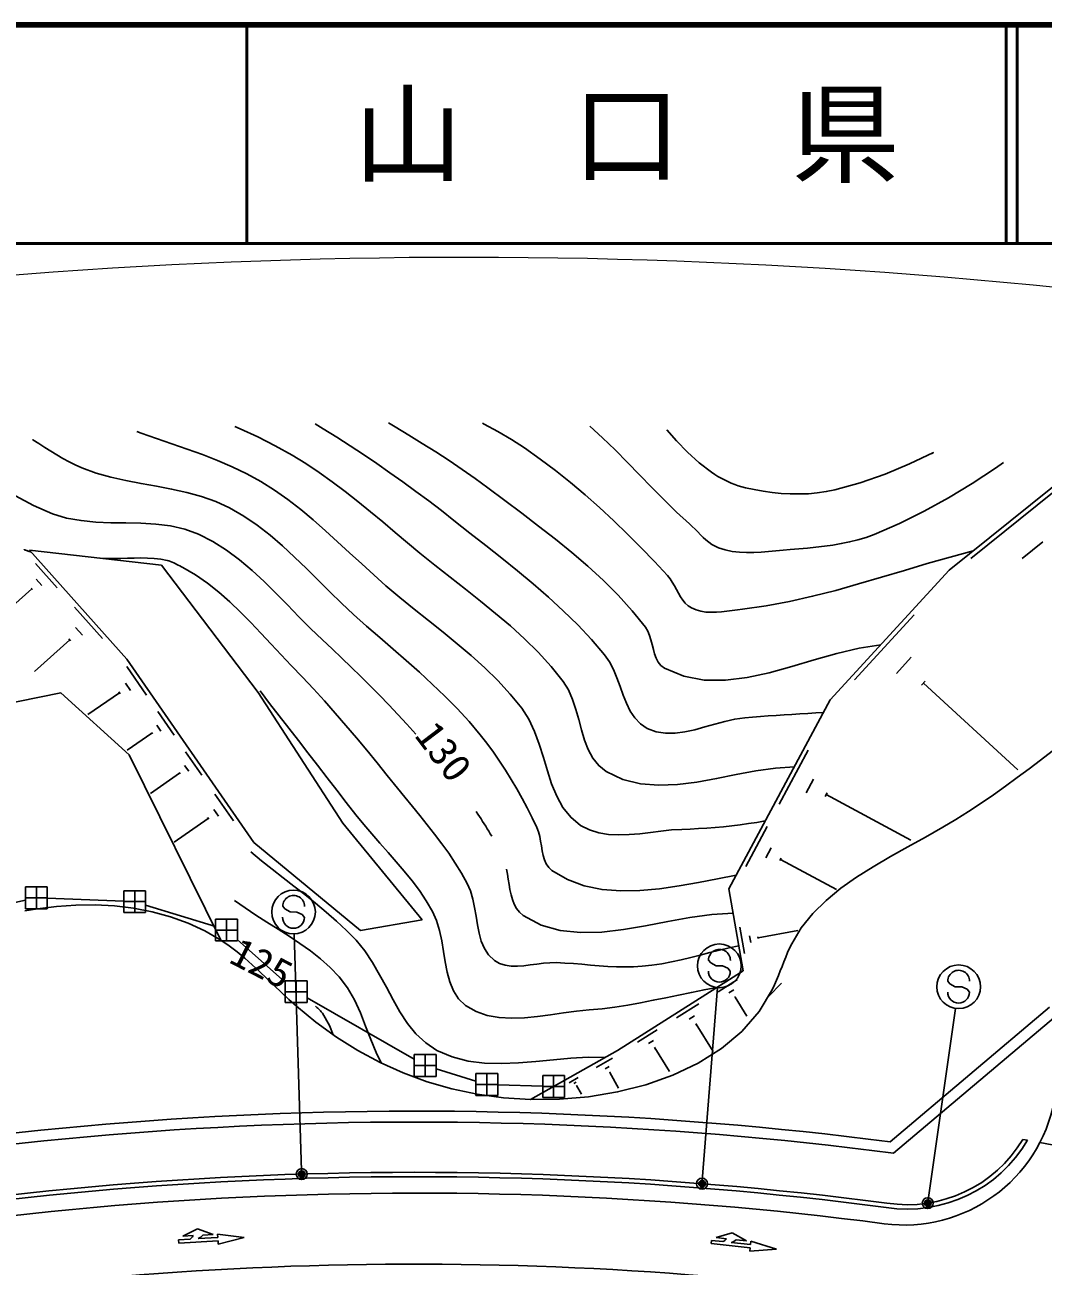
# Model space of a CAD drawing. Units: millimetres, scale not verified. Extents: x 40000 to 680000, y 20000 to 380000.
# Drawn here: x 322839 to 369436, y 323197 to 380000 of the extents above; entities that cross this region are included whole.
import ezdxf
from ezdxf.enums import TextEntityAlignment as Align

# ---------------------------------------------------------------- set-up
doc = ezdxf.new("R2010")
doc.units = ezdxf.units.MM
doc.header["$LTSCALE"] = 1000
doc.header["$PDMODE"] = 32
doc.header["$PDSIZE"] = 500
for name, color, linetype, lineweight in [('M-BGD', 7, 'Continuous', 25), ('M-BMK-ROW', 30, 'Continuous', 25), ('M-STR-HTXT', 7, 'Continuous', 13), ('M-STR-STRC', 7, 'Continuous', 25), ('M-TTL', 2, 'Continuous', 140), ('M-TTL-LINE', 7, 'Continuous', 50)]:
    doc.layers.add(name, color=color, linetype=linetype, lineweight=lineweight)
doc.layers.add('M-TTL-TXT', color=7, linetype='Continuous')
doc.styles.add('ＭＳ ゴシック', font='')
doc.styles.get('ＭＳ ゴシック').set_extended_font_data('MS Gothic')

msp = doc.modelspace()

# ---------------------------------------------------------------- linework, layer by layer
at = {"layer": 'M-BGD'}
for p, q in [((365138, 355044), (370725, 359527)), ((366126, 355580), (369939, 358640)), ((368474, 355584), (369427, 356348)), ((327509, 350970), (323046, 355957)), ((323046, 355957), (329099, 355272)), ((323326, 355344), (324321, 354232)), ((329099, 355272), (333520, 349450)), ((359695, 349108), (365138, 355044)), ((323365, 354628), (323614, 354350)), ((323156, 354191), (321541, 352745)), ((323125, 354225), (323187, 354156)), ((325114, 353346), (326395, 351915)), ((360802, 350020), (363532, 352997)), ((325165, 352425), (325485, 352067)), ((324896, 351862), (323277, 350413)), ((324856, 351907), (324936, 351817)), ((362719, 350317), (363401, 351061)), ((327499, 350634), (328407, 349322)), ((333322, 342577), (327509, 350970)), ((363868, 349777), (364039, 349963)), ((324485, 349434), (319799, 348487)), ((327610, 346589), (324485, 349434)), ((327166, 349433), (325726, 348436)), ((327137, 349474), (327194, 349392)), ((327446, 349869), (327673, 349541)), ((333520, 349450), (337390, 343467)), ((363953, 349870), (368279, 345904)), ((355050, 340462), (359695, 349108)), ((328924, 348575), (329669, 347500)), ((328881, 347949), (329067, 347680)), ((328652, 347591), (327517, 346805)), ((328628, 347625), (328675, 347558)), ((331811, 338119), (327610, 346589)), ((330195, 346740), (330940, 345665)), ((357357, 344333), (358686, 346808)), ((330152, 346114), (330338, 345845)), ((329923, 345756), (328582, 344827)), ((329899, 345789), (329946, 345722)), ((358598, 344862), (358930, 345481)), ((331538, 344802), (332384, 343580)), ((359465, 344695), (359548, 344850)), ((359507, 344773), (363382, 342690)), ((331228, 343683), (329671, 342605)), ((331201, 343721), (331254, 343645)), ((331488, 344090), (331700, 343784)), ((337390, 343467), (341019, 339049)), ((355828, 341488), (356810, 343315)), ((338195, 338550), (333322, 342577)), ((356744, 341879), (356990, 342335)), ((357385, 341755), (357446, 341870)), ((357415, 341812), (359983, 340433)), ((355709, 336714), (355050, 340462)), ((341019, 339049), (338195, 338550)), ((355774, 337497), (355562, 338705)), ((356393, 338229), (358216, 338550)), ((356057, 338014), (356004, 338316)), ((356399, 338191), (356386, 338267)), ((349959, 333068), (355709, 336714)), ((354561, 335757), (355445, 336312)), ((355059, 335700), (355280, 335839)), ((356875, 335530), (357463, 336144)), ((352655, 334561), (353680, 335205)), ((355308, 335487), (355364, 335522)), ((355336, 335505), (355883, 334633)), ((353232, 334495), (353489, 334656)), ((369719, 335043), (362429, 328886)), ((370202, 334796), (362583, 328362)), ((350870, 333441), (351778, 334010)), ((353522, 334247), (353586, 334288)), ((353554, 334267), (354338, 333018)), ((351381, 333382), (351608, 333524)), ((345971, 330822), (349959, 333068)), ((351637, 333163), (351694, 333199)), ((351666, 333181), (352342, 332105)), ((348986, 332291), (349733, 332712)), ((349393, 332225), (349579, 332330)), ((347742, 331590), (348156, 331824)), ((349589, 332040), (349636, 332067)), ((349612, 332053), (350010, 331348)), ((347967, 331553), (348071, 331611)), ((348076, 331450), (348102, 331465)), ((348089, 331458), (348310, 331066)), ((368509, 328997), (368720, 328962)), ((369284, 328855), (375268, 327720)), ((330398, 324436), (329874, 324406)), ((329874, 324406), (329882, 324256)), ((329882, 324256), (331679, 324359)), ((330065, 324567), (330747, 324906)), ((330539, 324594), (330065, 324567)), ((330747, 324906), (331463, 324647)), ((331671, 324509), (330772, 324457)), ((331463, 324647), (330988, 324620)), ((331662, 324658), (331671, 324509)), ((332873, 324502), (331662, 324658)), ((331679, 324359), (331688, 324209)), ((331688, 324209), (332873, 324502)), ((354261, 324377), (354245, 324227)), ((354783, 324321), (354261, 324377)), ((354476, 324504), (355204, 324728)), ((354948, 324454), (354476, 324504)), ((355204, 324728), (355868, 324355)), ((355868, 324355), (355396, 324406)), ((354245, 324227), (356035, 324035)), ((356051, 324185), (355156, 324281)), ((356035, 324035), (356019, 323886)), ((356019, 323886), (357236, 323982)), ((356067, 324334), (356051, 324185)), ((357236, 323982), (356067, 324334))]:
    msp.add_line(p, q, dxfattribs=at)
for points in [[(327957, 361384), (328163, 361308), (328864, 361064), (329567, 360825), (330269, 360584), (330966, 360334), (331655, 360068), (332333, 359779), (332996, 359460), (333640, 359103), (334269, 358705), (334875, 358275), (335463, 357820), (336036, 357343), (336599, 356851), (337153, 356348), (337703, 355840), (338253, 355331), (338805, 354827), (339364, 354332), (340004, 353792), (340657, 353262), (341315, 352737), (341974, 352211), (342626, 351679), (343266, 351136), (343887, 350575), (344483, 349991), (345049, 349379), (345576, 348733), (345901, 348225), (346161, 347668), (346376, 347077), (346565, 346468), (346749, 345859), (346946, 345265), (347178, 344703), (347463, 344188), (347821, 343737), (348273, 343366), (348676, 343157), (349104, 343022), (349552, 342950), (350016, 342928), (350492, 342945), (350976, 342988), (351462, 343046), (351947, 343106), (352426, 343157), (352895, 343185), (353279, 343200), (353664, 343219), (354048, 343243), (354431, 343273), (354814, 343308), (355197, 343348), (355579, 343395), (355960, 343447), (356340, 343505), (356719, 343569)], [(332443, 361620), (332695, 361512), (333501, 361140), (334293, 360740), (335068, 360308), (335695, 359922), (336308, 359514), (336908, 359087), (337497, 358644), (338078, 358188), (338651, 357722), (339220, 357250), (339787, 356774), (340352, 356298), (340918, 355826), (341603, 355270), (342298, 354721), (342997, 354175), (343694, 353626), (344383, 353068), (345056, 352495), (345708, 351903), (346333, 351286), (346923, 350638), (347473, 349954), (347715, 349563), (347905, 349133), (348057, 348676), (348188, 348205), (348315, 347733), (348454, 347274), (348620, 346841), (348830, 346448), (349100, 346106), (349446, 345830), (350205, 345470), (351006, 345271), (351843, 345204), (352707, 345240), (353592, 345352), (354489, 345511), (355392, 345689), (356292, 345858), (357181, 345988), (358053, 346053)], [(336122, 361739), (336497, 361513), (337117, 361127), (337732, 360733), (338342, 360332), (338947, 359922), (339547, 359505), (340143, 359081), (340733, 358650), (341318, 358213), (341898, 357769), (342473, 357318), (343200, 356746), (343930, 356174), (344659, 355599), (345382, 355016), (346096, 354423), (346795, 353816), (347477, 353191), (348136, 352545), (348767, 351873), (349368, 351173), (349591, 350850), (349775, 350493), (349933, 350113), (350076, 349722), (350218, 349332), (350369, 348954), (350543, 348601), (350752, 348284), (351007, 348015), (351321, 347805), (351729, 347652), (352153, 347584), (352590, 347588), (353037, 347648), (353491, 347747), (353950, 347871), (354411, 348003), (354871, 348127), (355327, 348230), (355778, 348293), (356138, 348324), (356499, 348352), (356860, 348377), (357221, 348401), (357582, 348424), (357943, 348446), (358305, 348468), (358666, 348490), (359027, 348513), (359388, 348536)], [(339478, 361788), (339791, 361600), (340411, 361224), (341028, 360843), (341642, 360456), (342249, 360061), (342850, 359656), (343443, 359239), (344026, 358810), (344798, 358231), (345574, 357651), (346349, 357066), (347116, 356471), (347870, 355861), (348605, 355233), (349315, 354580), (349993, 353899), (350635, 353186), (351234, 352435), (351342, 352258), (351425, 352062), (351490, 351852), (351545, 351637), (351599, 351421), (351658, 351211), (351730, 351015), (351823, 350838), (351945, 350686), (352104, 350566), (352995, 350190), (353929, 350016), (354896, 350010), (355891, 350135), (356905, 350355), (357932, 350635), (358963, 350939), (359992, 351231), (361011, 351475), (362013, 351636)], [(343778, 361768), (343860, 361727), (344490, 361390), (345105, 361030), (345704, 360641), (346419, 360132), (347119, 359604), (347806, 359055), (348479, 358489), (349138, 357907), (349784, 357309), (350418, 356698), (351039, 356075), (351647, 355441), (352245, 354797), (352361, 354653), (352465, 354496), (352561, 354331), (352653, 354162), (352744, 353993), (352839, 353829), (352943, 353676), (353058, 353536), (353190, 353415), (353342, 353317), (353555, 353226), (353777, 353165), (354007, 353131), (354242, 353118), (354482, 353123), (354724, 353142), (354967, 353169), (355209, 353202), (355448, 353235), (355684, 353264), (356760, 353413), (357828, 353612), (358888, 353850), (359942, 354121), (360992, 354414), (362040, 354722), (363087, 355036), (364134, 355347), (365183, 355646), (366236, 355925)], [(348695, 361632), (349276, 361103), (349850, 360547), (350413, 359979), (350971, 359403), (351529, 358827), (352092, 358257), (352665, 357700), (353255, 357160), (353382, 357043), (353506, 356921), (353629, 356795), (353752, 356670), (353876, 356547), (354004, 356430), (354137, 356320), (354276, 356222), (354422, 356137), (354578, 356068), (354890, 355970), (355210, 355905), (355535, 355867), (355864, 355853), (356197, 355856), (356532, 355874), (356868, 355901), (357203, 355933), (357536, 355966), (357865, 355995), (358254, 356025), (358645, 356058), (359035, 356096), (359425, 356141), (359814, 356194), (360199, 356260), (360581, 356338), (360959, 356433), (361331, 356546), (361696, 356679), (362859, 357180), (363995, 357740), (365106, 358353), (366193, 359014), (367257, 359716), (367620, 359973)], [(352215, 361460), (352662, 360960), (353165, 360443), (353696, 359960), (354266, 359523), (354408, 359428), (354553, 359338), (354702, 359252), (354854, 359172), (355008, 359097), (355166, 359028), (355325, 358965), (355487, 358909), (355651, 358860), (355816, 358818), (356218, 358733), (356625, 358661), (357036, 358603), (357449, 358561), (357864, 358537), (358278, 358531), (358691, 358545), (359102, 358581), (359508, 358639), (359909, 358722), (361070, 359044), (362208, 359440), (363324, 359904), (364418, 360429), (364341, 360387)], [(323194, 361023), (323207, 361014), (323477, 360835), (323748, 360659), (324022, 360486), (324298, 360319), (324577, 360159), (324861, 360006), (325150, 359864), (325444, 359733), (326101, 359490), (326776, 359298), (327465, 359143), (328162, 359010), (328861, 358885), (329558, 358755), (330246, 358606), (330922, 358422), (331579, 358191), (332212, 357898), (332856, 357523), (333469, 357103), (334058, 356645), (334626, 356158), (335179, 355648), (335721, 355123), (336257, 354590), (336793, 354057), (337332, 353531), (337881, 353020), (338479, 352487), (339083, 351960), (339689, 351434), (340294, 350907), (340894, 350374), (341485, 349833), (342063, 349280), (342624, 348711), (343164, 348123), (343680, 347514), (343986, 347122), (344280, 346721), (344563, 346312), (344835, 345895), (345097, 345470), (345349, 345040), (345591, 344604), (345824, 344163), (346049, 343719), (346266, 343271), (346342, 343075), (346398, 342865), (346440, 342648), (346476, 342426), (346512, 342207), (346557, 341994), (346616, 341793), (346698, 341608), (346809, 341444), (346956, 341307), (347670, 340885), (348440, 340600), (349256, 340433), (350109, 340367), (350986, 340384), (351878, 340467), (352775, 340596), (353665, 340754), (354539, 340923), (355385, 341086)], [(340724, 347545), (340318, 347996), (339907, 348442), (339490, 348883), (339068, 349319), (338642, 349751), (338211, 350178), (337777, 350602), (337339, 351022), (336898, 351439), (336455, 351853), (335914, 352372), (335383, 352908), (334855, 353452), (334324, 353994), (333786, 354525), (333234, 355037), (332664, 355518), (332069, 355961), (331444, 356356), (330783, 356694), (330155, 356922), (329503, 357068), (328834, 357151), (328153, 357191), (327464, 357207), (326774, 357219), (326087, 357247), (325410, 357311), (324748, 357430), (324105, 357624), (323241, 358002), (322415, 358454)], [(322811, 355984), (322815, 355982), (322820, 355980), (322824, 355979), (322828, 355977), (322832, 355976), (322836, 355974), (322840, 355973), (322844, 355971), (322848, 355970), (322852, 355968), (322878, 355959), (322904, 355949), (322930, 355940), (322957, 355931), (322983, 355922), (323009, 355913), (323036, 355904), (323062, 355895), (323089, 355887), (323115, 355879)], [(326306, 355588), (326611, 355574), (326918, 355573), (327225, 355579), (327533, 355589), (327840, 355599), (328147, 355603), (328452, 355599), (328755, 355581), (329057, 355545), (329355, 355488), (329431, 355468), (329506, 355443), (329579, 355414), (329651, 355383), (329722, 355348), (329793, 355312), (329863, 355275), (329932, 355237), (330002, 355199), (330071, 355162)], [(330071, 355162), (330647, 354827), (331194, 354450), (331716, 354038), (332218, 353596), (332704, 353131), (333178, 352649), (333643, 352157), (334104, 351662), (334564, 351169), (335029, 350685), (335544, 350151), (336051, 349609), (336550, 349059), (337043, 348504), (337529, 347942), (338009, 347376), (338485, 346805), (338956, 346231), (339423, 345654), (339888, 345074), (340227, 344653), (340571, 344232), (340915, 343812), (341256, 343389), (341592, 342962), (341920, 342530), (342236, 342091), (342538, 341643), (342822, 341183), (343085, 340712), (343234, 340366), (343341, 339993), (343419, 339605), (343484, 339209), (343547, 338814), (343622, 338431), (343724, 338067), (343866, 337733), (344062, 337437), (344324, 337189), (344563, 337052), (344820, 336968), (345092, 336928), (345376, 336923), (345669, 336943), (345967, 336979), (346268, 337021), (346568, 337060), (346863, 337085), (347150, 337089), (347544, 337068), (347938, 337041), (348332, 337009), (348727, 336975), (349121, 336944), (349515, 336917), (349908, 336898), (350302, 336890), (350695, 336896), (351088, 336919), (351537, 336968), (351983, 337036), (352426, 337119), (352868, 337215), (353308, 337320), (353748, 337430), (354187, 337543), (354626, 337655), (355066, 337762), (355507, 337862)], [(333603, 349518), (334042, 348951), (334480, 348384), (334918, 347817), (335356, 347250), (335794, 346683), (336232, 346116), (336671, 345549), (337110, 344983), (337550, 344418), (337992, 343853), (338347, 343414), (338714, 342983), (339088, 342557), (339464, 342132), (339837, 341705), (340203, 341273), (340556, 340833), (340893, 340381), (341207, 339915), (341495, 339431), (341682, 339012), (341816, 338559), (341914, 338086), (341992, 337602), (342067, 337119), (342158, 336650), (342280, 336205), (342451, 335796), (342688, 335434), (343008, 335130), (343484, 334850), (343998, 334668), (344543, 334570), (345112, 334539), (345698, 334562), (346295, 334622), (346896, 334703), (347495, 334792), (348085, 334872), (348659, 334928), (349250, 334980), (349838, 335054), (350424, 335144), (351008, 335248), (351591, 335362), (352174, 335482), (352756, 335605), (353338, 335726), (353921, 335843), (354505, 335950)], [(322838, 339456), (323416, 339555), (324287, 339661), (325169, 339720), (326054, 339726), (326937, 339679), (327811, 339575), (328669, 339412), (329504, 339188), (330311, 338899), (331082, 338544), (331812, 338119), (332186, 337861), (332548, 337585), (332900, 337294), (333244, 336992), (333583, 336680), (333919, 336363), (334253, 336043), (334588, 335723), (334926, 335406), (335269, 335096), (336161, 334356), (337096, 333678), (338074, 333064), (339093, 332517), (340151, 332041), (341246, 331638), (342377, 331311), (343543, 331064), (344742, 330900), (345971, 330822), (347300, 330836), (348639, 330952), (349966, 331172), (351260, 331500), (352497, 331939), (353655, 332489), (354713, 333156), (355647, 333940), (356435, 334845), (357055, 335874), (357149, 336078), (357239, 336285), (357324, 336494), (357408, 336705), (357490, 336916), (357572, 337127), (357656, 337337), (357742, 337544), (357833, 337748), (357930, 337948), (358366, 338676), (358894, 339336), (359500, 339936), (360172, 340487), (360896, 340997), (361659, 341477), (362448, 341936), (363251, 342383), (364055, 342828), (364846, 343280), (365442, 343639), (366025, 344008), (366596, 344385), (367156, 344768), (367707, 345158), (368251, 345553), (368788, 345951), (369321, 346353), (369851, 346756)], [(344201, 342867), (344134, 342982), (344066, 343097), (343997, 343211), (343927, 343325), (343856, 343438), (343785, 343551), (343713, 343663), (343640, 343775), (343567, 343887), (343493, 343998)], [(349397, 332752), (348619, 332754), (347828, 332710), (347029, 332640), (346229, 332563), (345433, 332499), (344645, 332468), (343872, 332490), (343118, 332585), (342390, 332772), (341693, 333072), (341181, 333410), (340738, 333826), (340352, 334305), (340006, 334830), (339687, 335388), (339381, 335962), (339072, 336536), (338748, 337096), (338393, 337626), (337993, 338110), (337553, 338558), (337096, 338988), (336624, 339402), (336141, 339805), (335649, 340199), (335153, 340587), (334654, 340973), (334157, 341361), (333664, 341752), (333177, 342152)], [(355246, 339348), (354270, 339288), (353270, 339150), (352256, 338967), (351239, 338772), (350229, 338601), (349236, 338484), (348270, 338458), (347342, 338554), (346462, 338806), (345641, 339248), (345474, 339392), (345340, 339563), (345234, 339756), (345151, 339968), (345087, 340193), (345037, 340427), (344996, 340667), (344959, 340906), (344922, 341141), (344879, 341367)], [(339137, 332497), (338912, 332967), (338668, 333570), (338434, 334186), (338192, 334797), (337922, 335387), (337606, 335940), (337225, 336439), (336812, 336862), (336371, 337255), (335907, 337622), (335424, 337969), (334929, 338301), (334425, 338624), (333918, 338944), (333413, 339265), (332914, 339594), (332427, 339935)], [(336955, 333781), (336774, 334213), (336458, 334769), (336432, 334806), (336403, 334842), (336373, 334877), (336341, 334911), (336309, 334943), (336276, 334975), (336242, 335007), (336208, 335039), (336174, 335070), (336141, 335102)]]:
    msp.add_lwpolyline(points, dxfattribs=at)
for centre, radius, start, end in [((363071, 332080), 7000, 262.5201, 349.2658), ((340713, 161792), 168500, 82.59527, 104.33259), ((340713, 161792), 168000, 82.52013, 104.33259), ((363221, 332183), 6373, 261.3035, 329.6375), ((363221, 332183), 6173, 261.3035, 328.9274), ((340713, 161792), 165700, 82.52013, 104.33259), ((340713, 161792), 165500, 82.52013, 104.33259), ((340713, 161792), 164750, 82.52013, 104.33259), ((330220, 324737), 350, 300.6353, 335.9166), ((330467, 325087), 700, 295.8291, 318.1029), ((354656, 324647), 350, 291.2374, 326.5187), ((354958, 324952), 700, 286.4312, 308.7051), ((340713, 161792), 161500, 84.63725, 104.33259)]:
    msp.add_arc(centre, radius, start, end, dxfattribs=at)
at = {"layer": 'M-BMK-ROW'}
for p, q in [((322867, 339549), (322867, 340549)), ((322867, 340549), (323867, 340549)), ((323367, 339549), (323367, 340549)), ((323867, 340549), (323867, 339549)), ((327368, 339378), (327368, 340378)), ((327368, 340378), (328368, 340378)), ((327868, 339378), (327868, 340378)), ((328368, 340378), (328368, 339378)), ((321229, 339580), (322867, 339939)), ((323867, 340049), (322867, 340049)), ((323867, 340030), (327368, 339897)), ((328368, 339878), (327368, 339878)), ((328368, 339723), (331565, 338734)), ((323867, 339549), (322867, 339549)), ((328368, 339378), (327368, 339378)), ((331565, 338079), (331565, 339079)), ((331565, 339079), (332565, 339079)), ((332565, 338579), (331565, 338579)), ((332065, 338079), (332065, 339079)), ((332565, 339079), (332565, 338079)), ((332565, 338079), (331565, 338079)), ((332565, 338136), (334753, 336198)), ((334753, 335255), (334753, 336255)), ((334753, 336255), (335753, 336255)), ((335753, 335755), (334753, 335755)), ((335253, 335255), (335253, 336255)), ((335753, 336255), (335753, 335255)), ((335753, 335255), (334753, 335255)), ((335753, 335469), (340659, 332664)), ((340659, 331878), (340659, 332878)), ((340659, 332878), (341659, 332878)), ((341159, 331878), (341159, 332878)), ((341659, 332878), (341659, 331878)), ((341659, 332378), (340659, 332378)), ((341659, 331878), (340659, 331878)), ((341659, 332224), (343480, 331663)), ((343480, 331009), (343480, 332009)), ((343480, 332009), (344480, 332009)), ((343980, 331009), (343980, 332009)), ((344480, 332009), (344480, 331009)), ((346536, 330922), (346536, 331922)), ((346536, 331922), (347536, 331922)), ((347036, 330922), (347036, 331922)), ((347536, 331922), (347536, 330922)), ((344480, 331509), (343480, 331509)), ((344480, 331495), (346536, 331436)), ((347536, 331422), (346536, 331422)), ((344480, 331009), (343480, 331009)), ((347536, 330922), (346536, 330922))]:
    msp.add_line(p, q, dxfattribs=at)
at = {"layer": 'M-STR-HTXT'}
msp.add_arc((343027, 104917), 264442, 82.89251, 101.76694, dxfattribs=at)
at = {"layer": 'M-STR-STRC'}
for p, q in [((334738, 339544), (334639, 339663)), ((334983, 339405), (334738, 339544)), ((335284, 339403), (334983, 339405)), ((335529, 339291), (335284, 339403)), ((335635, 339155), (335529, 339291)), ((335506, 327560), (335165, 338404)), ((354223, 337081), (354123, 337199)), ((354468, 336942), (354223, 337081)), ((354768, 336939), (354468, 336942)), ((355013, 336828), (354768, 336939)), ((355119, 336691), (355013, 336828)), ((353838, 327121), (354539, 335944)), ((365172, 336121), (365072, 336239)), ((365417, 335982), (365172, 336121)), ((365717, 335980), (365417, 335982)), ((365963, 335868), (365717, 335980)), ((366068, 335732), (365963, 335868)), ((364176, 326229), (365426, 334991))]:
    msp.add_line(p, q, dxfattribs=at)
for centre, radius in [((335134, 339404), 1000), ((354618, 336941), 1000), ((365567, 335981), 1000), ((335511, 327410), 150), ((335511, 327410), 120), ((335511, 327410), 90), ((335511, 327410), 60), ((335511, 327410), 30), ((353826, 326972), 150), ((353826, 326972), 120), ((353826, 326972), 90), ((353826, 326972), 60), ((353826, 326972), 30), ((364155, 326081), 150), ((364155, 326081), 120), ((364155, 326081), 90), ((364155, 326081), 60), ((364155, 326081), 30)]:
    msp.add_circle(centre, radius, dxfattribs=at)
for centre, start, end in [((335139, 339659), 359.5549, 179.5549), ((335135, 339159), 179.5549, 359.5549), ((354623, 337195), 359.5549, 179.5549), ((354619, 336695), 179.5549, 359.5549), ((365572, 336235), 359.5549, 179.5549), ((365568, 335735), 179.5549, 359.5549)]:
    msp.add_arc(centre, 500, start, end, dxfattribs=at)
for p in [(335511, 327410), (353826, 326972), (364155, 326081)]:
    msp.add_point(p, dxfattribs=at)
at = {"layer": 'M-TTL'}
msp.add_line((680000, 380000), (40000, 380000), dxfattribs=at)
at = {"layer": 'M-TTL-LINE'}
for p, q in [((333000, 380000), (333000, 370000)), ((367750, 380000), (367750, 370000)), ((368250, 380000), (368250, 370000)), ((40000, 370000), (680000, 370000))]:
    msp.add_line(p, q, dxfattribs=at)

# ---------------------------------------------------------------- texts
at = {"layer": 'M-BGD', "style": 'ＭＳ ゴシック', "width": 1.05}
for s, rotation, p in [('130', 307.232, (340315, 347234)), ('125', 332.973, (331938, 336766))]:
    msp.add_text(s, height=1320, rotation=rotation, dxfattribs=at).set_placement(p, align=Align.BOTTOM_LEFT)
at = {"layer": 'M-TTL-TXT', "style": 'ＭＳ ゴシック'}
msp.add_text('山\u3000口\u3000県', height=3666, dxfattribs=at).set_placement((350375, 375000), align=Align.MIDDLE_CENTER)

doc.saveas('drawing.dxf')
